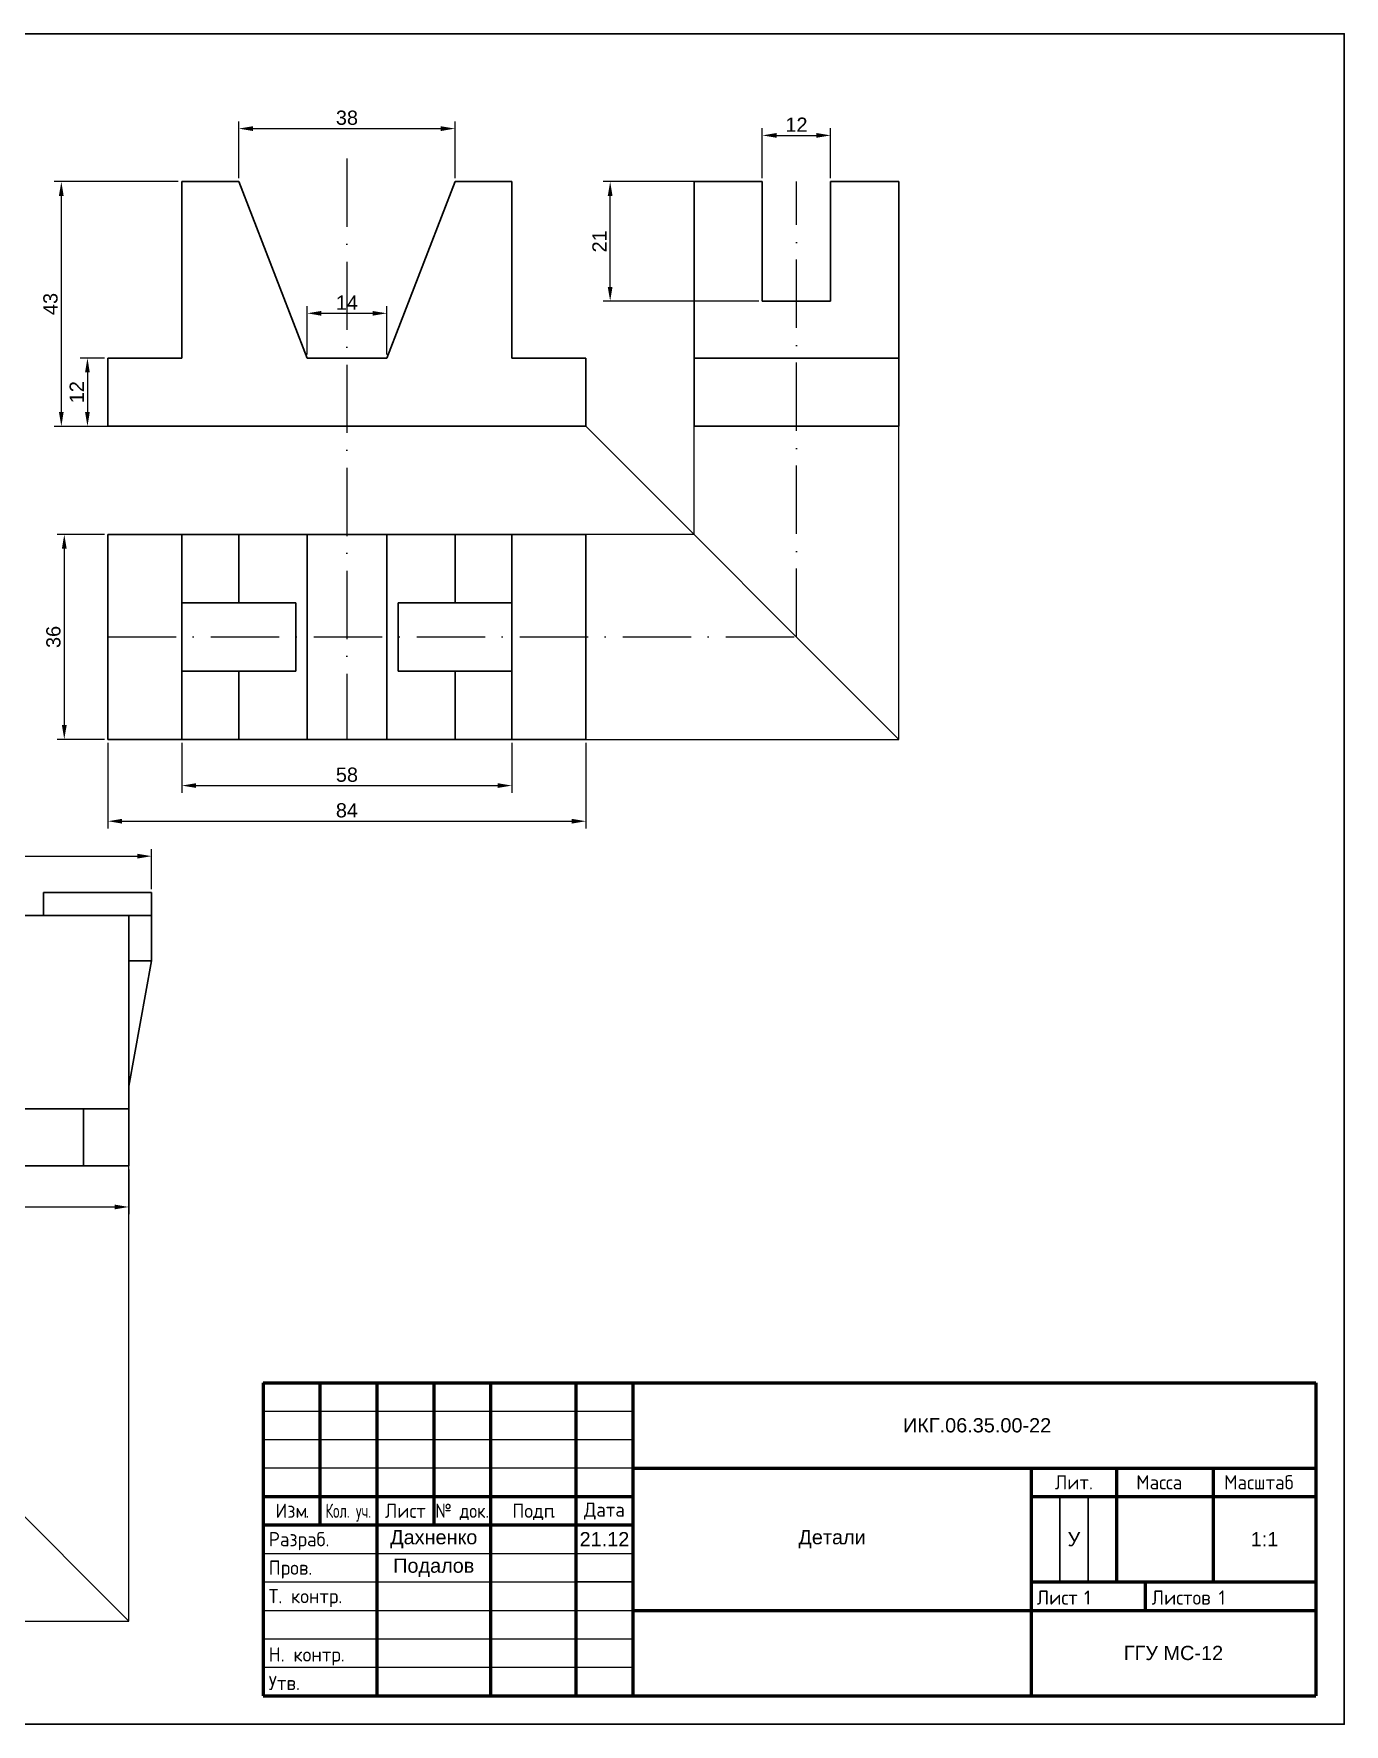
# Model space of a CAD drawing. Header units: millimetres. Extents: x 752 to 1172, y 1433 to 1730.
# Drawn here: x 941.4 to 1171.7, y 1432.7 to 1729.7 of the extents above; entities that cross this region are included whole.
import ezdxf
from ezdxf.enums import TextEntityAlignment as Align

# ---------------------------------------------------------------- set-up
doc = ezdxf.new("R2010")
doc.units = ezdxf.units.MM
doc.linetypes.add('ACAD_ISO10W100', pattern=[18, 12, -3, 0, -3])
for name, color, linetype in [('45', 230, 'Continuous'), ('ось', 50, 'Continuous'), ('проекционные', 80, 'Continuous'), ('размеры', 140, 'Continuous')]:
    doc.layers.add(name, color=color, linetype=linetype)
doc.layers.add('контур', color=7, linetype='Continuous', lineweight=30)
doc.styles.add('GOST-2.304_Type-B', font='GOST Common.ttf')
doc.styles.get("Standard").update_dxf_attribs({"font": 'arial.ttf'})
doc.dimstyles.new('ISO-25', dxfattribs={"dimtxt": 2.5, "dimasz": 2.5, "dimexe": 1.25, "dimexo": 0.625, "dimtad": 1, "dimtxsty": 'Standard', "dimcen": 2.5, "dimadec": 0, "dimazin": 0, "dimtfac": 1, "dimtmove": 0, "dimatfit": 3, "dimfxl": 1, "dimarcsym": 0})

# ---------------------------------------------------------------- blocks, each defined once
blk = doc.blocks.new('ACAD_SPDS_TB_06')
at = {"linetype": 'Continuous', "lineweight": 60}
for p, q in [((-185, 55), (0, 55)), ((-185, 55), (-185, 0)), ((-175, 55), (-175, 30)), ((-165, 55), (-165, 0)), ((-155, 55), (-155, 30)), ((-145, 55), (-145, 0)), ((-130, 55), (-130, 0)), ((-120, 55), (-120, 0)), ((0, 55), (0, 0)), ((-120, 40), (0, 40)), ((-185, 35), (-120, 35)), ((-185, 30), (-120, 30)), ((-120, 15), (0, 15)), ((-185, 0), (0, 0))]:
    blk.add_line(p, q, dxfattribs=at)
at = {"linetype": 'Continuous', "lineweight": 25}
for p, q in [((-185, 50), (-120, 50)), ((-185, 45), (-120, 45)), ((-185, 25), (-120, 25)), ((-185, 20), (-120, 20)), ((-185, 15), (-120, 15)), ((-185, 10), (-120, 10)), ((-185, 5), (-120, 5))]:
    blk.add_line(p, q, dxfattribs=at)
at = {"lineweight": 25}
blk.add_line((-120, 40), (-185, 40), dxfattribs=at)
at = {"lineweight": 60}
for p, q in [((-50, 40), (-50, 0)), ((-35, 40), (-35, 20)), ((-18, 40), (-18, 20)), ((-50, 35), (0, 35)), ((-50, 20), (0, 20)), ((-30, 20), (-30, 15))]:
    blk.add_line(p, q, dxfattribs=at)
for p, q in [((-45, 35), (-45, 20)), ((-40, 35), (-40, 20)), ((-130, 20), (-120, 20))]:
    blk.add_line(p, q)
at = {"style": 'GOST-2.304_Type-B'}
for s, p in [('Изм', (-180, 31.25)), ('Лист', (-160, 31.25)), ('Подп', (-137.5, 31.25)), ('Дата', (-125, 31.44))]:
    blk.add_text(s, height=2.5, dxfattribs=at).set_placement(p, align=Align.CENTER)
at = {"style": 'GOST-2.304_Type-B', "width": 0.70447}
blk.add_text('Кол. уч.', height=2.5, dxfattribs=at).set_placement((-174, 31.25), (-166, 31.25), align=Align.FIT)
at = {"style": 'GOST-2.304_Type-B', "width": 0.9}
blk.add_text('№ док.', height=2.5, dxfattribs=at).set_placement((-150, 31.25), align=Align.CENTER)
at = {"style": 'GOST-2.304_Type-B'}
for s, p in [('.', (-177.56, 31.25)), ('.', (-134.25, 31.25)), ('Разраб.', (-184, 26.25)), ('Пров.', (-184, 21.25)), ('Т. контр.', (-184, 16.25)), ('Лист', (-49.02, 16)), ('Листов', (-28.83, 16)), ('Н. контр.', (-184, 6)), ('Утв.', (-184, 1))]:
    blk.add_text(s, height=2.5, dxfattribs=at).set_placement(p)
at = {"linetype": 'Continuous', "char_height": 2.5, "attachment_point": 5, "style": 'GOST-2.304_Type-B'}
for s, insert, width in [('Лит.', (-42.5, 37.5), 14), ('Масса', (-27.5, 37.5), 14), ('Масштаб', (-10, 37.5), 19)]:
    blk.add_mtext(s, dxfattribs=dict(at, insert=insert, width=width))
at = {"style": 'GOST-2.304_Type-B'}
for tag, p, flags in [('ИДЕНТИФИКАТОР_НАДПИСИ', (-185.34, 60.88), 1), ('ЛИСТ', (-40.73, 16), 8), ('ЛИСТОВ', (-17.07, 16), 8)]:
    blk.add_attdef(tag, p, '', height=2.5, dxfattribs=dict(at, flags=flags))
at = {"style": 'GOST-2.304_Type-B', "flags": 8}
for tag, p in [('ИЗМ_4', (-180, 51)), ('ИЗМ_4_КОЛ_УЧ', (-170, 51)), ('ИЗМ_4_ЛИСТ', (-160, 51)), ('ИЗМ_4_N_ДОК', (-150, 51)), ('ИЗМ_4_ДАТА', (-125, 51)), ('ИЗМ_3', (-180, 46)), ('ИЗМ_3_КОЛ_УЧ', (-170, 46)), ('ИЗМ_3_ЛИСТ', (-160, 46)), ('ИЗМ_3_N_ДОК', (-150, 46)), ('ИЗМ_3_ДАТА', (-125, 46)), ('ИЗМ_2', (-180, 41)), ('ИЗМ_2_КОЛ_УЧ', (-170, 41)), ('ИЗМ_2_ЛИСТ', (-160, 41)), ('ИЗМ_2_N_ДОК', (-150, 41)), ('ИЗМ_2_ДАТА', (-125, 41)), ('ИЗМ_1', (-180, 36)), ('ИЗМ_1_КОЛ_УЧ', (-170, 36)), ('ИЗМ_1_ЛИСТ', (-160, 36)), ('ИЗМ_1_N_ДОК', (-150, 36)), ('ИЗМ_1_ДАТА', (-125, 36)), ('РАЗРАБ_ФИО', (-155, 26)), ('РАЗРАБ_ДАТА', (-125, 26)), ('ПРОВ_ФИО', (-155, 21)), ('ПРОВ_ДАТА', (-125, 21)), ('ТКОНТР_ФИО', (-155, 16)), ('ТКОНТР_ДАТА', (-125, 16)), ('ДОЛЖНОСТЬ_1', (-175, 11)), ('ДОЛЖНОСТЬ_1_ФИО', (-155, 11)), ('ДОЛЖНОСТЬ_1_ДАТА', (-125, 11)), ('НКОНТР_ФИО', (-155, 6)), ('НКОНТР_ДАТА', (-125, 6)), ('УТВ_ФИО', (-155, 1)), ('УТВ_ДАТА', (-125, 1))]:
    blk.add_attdef(tag, text='', height=2.5, dxfattribs=at).set_placement(p, align=Align.CENTER)
at = {"style": 'GOST-2.304_Type-B'}
blk.add_attdef('ОБОЗНАЧЕНИЕ_ДОКУМЕНТА', text='', height=5, dxfattribs=at).set_placement((-60, 47.5), align=Align.MIDDLE_CENTER)
at = {"lineweight": 30, "flags": 104}
for tag, p in [('НАИМЕНОВАНИЕ_ДОКУМЕНТА', (-85, 27.5)), ('ОБОЗНАЧЕНИЕ_МАТЕРИАЛА', (-85, 7.5)), ('НАИМЕНОВАНИЕ_ПРЕДПРИЯТИЯ', (-25, 7.5))]:
    blk.add_attdef(tag, text='', height=3.5, dxfattribs=at).set_placement(p, align=Align.MIDDLE_CENTER)
at = {"style": 'GOST-2.304_Type-B', "flags": 8}
for tag, p in [('Л1', (-47.5, 27.5)), ('Л2', (-42.5, 27.5)), ('Л3', (-37.5, 27.5)), ('МАССА', (-26.5, 27.5)), ('МАСШТАБ', (-9, 27.5))]:
    blk.add_attdef(tag, text='', height=2.5, dxfattribs=at).set_placement(p, align=Align.MIDDLE_CENTER)
blk = doc.blocks.new('*D90')
at = {"layer": 'Defpoints', "color": 0, "transparency": 16777216}
for p in [(1003.4, 1680.6), (989.4, 1672.74), (1003.4, 1672.74)]:
    blk.add_point(p, dxfattribs=at)
at = {"layer": 'размеры', "color": 0, "lineweight": -2, "transparency": 16777216}
for p, q in [((989.4, 1673.37), (989.4, 1681.85)), ((1003.4, 1673.37), (1003.4, 1681.85)), ((991.9, 1680.6), (1000.9, 1680.6))]:
    blk.add_line(p, q, dxfattribs=at)
at = {"layer": 'размеры', "color": 0, "transparency": 16777216}
for points in [[(991.9, 1681.01), (991.9, 1680.18), (989.4, 1680.6)], [(1000.9, 1681.01), (1000.9, 1680.18), (1003.4, 1680.6)]]:
    blk.add_solid(points, dxfattribs=at)
at = {"layer": 'размеры', "color": 0, "transparency": 16777216, "insert": (996.4, 1682.48), "char_height": 2.5, "attachment_point": 5}
blk.add_mtext('14', dxfattribs=at)
blk = doc.blocks.new('*D91')
at = {"layer": 'Defpoints', "color": 0, "transparency": 16777216}
for p in [(954.4, 1672.74), (950.8, 1660.74), (954.4, 1660.74)]:
    blk.add_point(p, dxfattribs=at)
at = {"layer": 'размеры', "color": 0, "lineweight": -2, "transparency": 16777216}
for p, q in [((953.77, 1672.74), (949.55, 1672.74)), ((950.8, 1670.24), (950.8, 1663.24)), ((953.77, 1660.74), (949.55, 1660.74))]:
    blk.add_line(p, q, dxfattribs=at)
at = {"layer": 'размеры', "color": 0, "transparency": 16777216}
for points in [[(950.38, 1670.24), (951.21, 1670.24), (950.8, 1672.74)], [(950.38, 1663.24), (951.21, 1663.24), (950.8, 1660.74)]]:
    blk.add_solid(points, dxfattribs=at)
at = {"layer": 'размеры', "color": 0, "transparency": 16777216, "insert": (948.92, 1666.74), "char_height": 2.5, "attachment_point": 5, "rotation": 90}
blk.add_mtext('12', dxfattribs=at)
blk = doc.blocks.new('*D92')
at = {"layer": 'Defpoints', "color": 0, "transparency": 16777216}
for p in [(967.4, 1703.74), (946.21, 1660.74), (967.4, 1660.74)]:
    blk.add_point(p, dxfattribs=at)
at = {"layer": 'размеры', "color": 0, "lineweight": -2, "transparency": 16777216}
for p, q in [((966.77, 1703.74), (944.96, 1703.74)), ((946.21, 1701.24), (946.21, 1663.24)), ((966.77, 1660.74), (944.96, 1660.74))]:
    blk.add_line(p, q, dxfattribs=at)
at = {"layer": 'размеры', "color": 0, "transparency": 16777216}
for points in [[(945.79, 1701.24), (946.62, 1701.24), (946.21, 1703.74)], [(945.79, 1663.24), (946.62, 1663.24), (946.21, 1660.74)]]:
    blk.add_solid(points, dxfattribs=at)
at = {"layer": 'размеры', "color": 0, "transparency": 16777216, "insert": (944.31, 1682.24), "char_height": 2.5, "attachment_point": 5, "rotation": 90}
blk.add_mtext('43', dxfattribs=at)
blk = doc.blocks.new('*D93')
at = {"layer": 'Defpoints', "color": 0, "transparency": 16777216}
for p in [(1015.4, 1713.05), (977.4, 1703.74), (1015.4, 1703.74)]:
    blk.add_point(p, dxfattribs=at)
at = {"layer": 'размеры', "color": 0, "lineweight": -2, "transparency": 16777216}
for p, q in [((977.4, 1704.37), (977.4, 1714.3)), ((1015.4, 1704.37), (1015.4, 1714.3)), ((979.9, 1713.05), (1012.9, 1713.05))]:
    blk.add_line(p, q, dxfattribs=at)
at = {"layer": 'размеры', "color": 0, "transparency": 16777216}
for points in [[(979.9, 1713.47), (979.9, 1712.63), (977.4, 1713.05)], [(1012.9, 1713.47), (1012.9, 1712.63), (1015.4, 1713.05)]]:
    blk.add_solid(points, dxfattribs=at)
at = {"layer": 'размеры', "color": 0, "transparency": 16777216, "insert": (996.4, 1714.95), "char_height": 2.5, "attachment_point": 5}
blk.add_mtext('38', dxfattribs=at)
blk = doc.blocks.new('*D94')
at = {"layer": 'Defpoints', "color": 0, "transparency": 16777216}
for p in [(1042.66, 1703.74), (1069.4, 1703.74), (1069.4, 1682.74)]:
    blk.add_point(p, dxfattribs=at)
at = {"layer": 'размеры', "color": 0, "lineweight": -2, "transparency": 16777216}
for p, q in [((1068.77, 1703.74), (1041.41, 1703.74)), ((1042.66, 1685.24), (1042.66, 1701.24)), ((1068.77, 1682.74), (1041.41, 1682.74))]:
    blk.add_line(p, q, dxfattribs=at)
at = {"layer": 'размеры', "color": 0, "transparency": 16777216}
for points in [[(1042.24, 1701.24), (1043.07, 1701.24), (1042.66, 1703.74)], [(1042.24, 1685.24), (1043.07, 1685.24), (1042.66, 1682.74)]]:
    blk.add_solid(points, dxfattribs=at)
at = {"layer": 'размеры', "color": 0, "transparency": 16777216, "insert": (1040.78, 1693.24), "char_height": 2.5, "attachment_point": 5, "rotation": 90}
blk.add_mtext('21', dxfattribs=at)
blk = doc.blocks.new('*D95')
at = {"layer": 'Defpoints', "color": 0, "transparency": 16777216}
for p in [(1081.4, 1711.86), (1069.4, 1703.74), (1081.4, 1703.74)]:
    blk.add_point(p, dxfattribs=at)
at = {"layer": 'размеры', "color": 0, "lineweight": -2, "transparency": 16777216}
for p, q in [((1069.4, 1704.37), (1069.4, 1713.11)), ((1071.9, 1711.86), (1078.9, 1711.86)), ((1081.4, 1704.37), (1081.4, 1713.11))]:
    blk.add_line(p, q, dxfattribs=at)
at = {"layer": 'размеры', "color": 0, "transparency": 16777216}
for points in [[(1071.9, 1712.28), (1071.9, 1711.44), (1069.4, 1711.86)], [(1078.9, 1712.28), (1078.9, 1711.44), (1081.4, 1711.86)]]:
    blk.add_solid(points, dxfattribs=at)
at = {"layer": 'размеры', "color": 0, "transparency": 16777216, "insert": (1075.4, 1713.74), "char_height": 2.5, "attachment_point": 5}
blk.add_mtext('12', dxfattribs=at)
blk = doc.blocks.new('*D96')
at = {"layer": 'Defpoints', "color": 0, "transparency": 16777216}
for p in [(954.4, 1641.74), (946.73, 1605.74), (954.4, 1605.74)]:
    blk.add_point(p, dxfattribs=at)
at = {"layer": 'размеры', "color": 0, "lineweight": -2, "transparency": 16777216}
for p, q in [((953.77, 1641.74), (945.48, 1641.74)), ((946.73, 1639.24), (946.73, 1608.24)), ((953.77, 1605.74), (945.48, 1605.74))]:
    blk.add_line(p, q, dxfattribs=at)
at = {"layer": 'размеры', "color": 0, "transparency": 16777216}
for points in [[(946.31, 1639.24), (947.15, 1639.24), (946.73, 1641.74)], [(946.31, 1608.24), (947.15, 1608.24), (946.73, 1605.74)]]:
    blk.add_solid(points, dxfattribs=at)
at = {"layer": 'размеры', "color": 0, "transparency": 16777216, "insert": (944.83, 1623.74), "char_height": 2.5, "attachment_point": 5, "rotation": 90}
blk.add_mtext('36', dxfattribs=at)
blk = doc.blocks.new('*D97')
at = {"layer": 'Defpoints', "color": 0, "transparency": 16777216}
for p in [(967.4, 1605.74), (1025.4, 1605.74), (1025.4, 1597.62)]:
    blk.add_point(p, dxfattribs=at)
at = {"layer": 'размеры', "color": 0, "lineweight": -2, "transparency": 16777216}
for p, q in [((967.4, 1605.12), (967.4, 1596.37)), ((1025.4, 1605.12), (1025.4, 1596.37)), ((969.9, 1597.62), (1022.9, 1597.62))]:
    blk.add_line(p, q, dxfattribs=at)
at = {"layer": 'размеры', "color": 0, "transparency": 16777216}
for points in [[(969.9, 1598.04), (969.9, 1597.21), (967.4, 1597.62)], [(1022.9, 1598.04), (1022.9, 1597.21), (1025.4, 1597.62)]]:
    blk.add_solid(points, dxfattribs=at)
at = {"layer": 'размеры', "color": 0, "transparency": 16777216, "insert": (996.4, 1599.52), "char_height": 2.5, "attachment_point": 5}
blk.add_mtext('58', dxfattribs=at)
blk = doc.blocks.new('*D98')
at = {"layer": 'Defpoints', "color": 0, "transparency": 16777216}
for p in [(954.4, 1605.74), (1038.4, 1605.74), (1038.4, 1591.36)]:
    blk.add_point(p, dxfattribs=at)
at = {"layer": 'размеры', "color": 0, "lineweight": -2, "transparency": 16777216}
for p, q in [((954.4, 1605.12), (954.4, 1590.11)), ((1038.4, 1605.12), (1038.4, 1590.11)), ((956.9, 1591.36), (1035.9, 1591.36))]:
    blk.add_line(p, q, dxfattribs=at)
at = {"layer": 'размеры', "color": 0, "transparency": 16777216}
for points in [[(956.9, 1591.78), (956.9, 1590.94), (954.4, 1591.36)], [(1035.9, 1591.78), (1035.9, 1590.94), (1038.4, 1591.36)]]:
    blk.add_solid(points, dxfattribs=at)
at = {"layer": 'размеры', "color": 0, "transparency": 16777216, "insert": (996.4, 1593.26), "char_height": 2.5, "attachment_point": 5}
blk.add_mtext('84', dxfattribs=at)
blk = doc.blocks.new('*D106')
at = {"layer": 'Defpoints', "color": 0, "transparency": 16777216}
for p in [(962.08, 1585.22), (900.08, 1578.81), (962.08, 1578.81)]:
    blk.add_point(p, dxfattribs=at)
at = {"layer": 'размеры', "color": 0, "lineweight": -2, "transparency": 16777216}
for p, q in [((900.08, 1579.43), (900.08, 1586.47)), ((962.08, 1579.43), (962.08, 1586.47)), ((902.58, 1585.22), (959.58, 1585.22))]:
    blk.add_line(p, q, dxfattribs=at)
at = {"layer": 'размеры', "color": 0, "transparency": 16777216}
for points in [[(902.58, 1585.64), (902.58, 1584.8), (900.08, 1585.22)], [(959.58, 1585.64), (959.58, 1584.8), (962.08, 1585.22)]]:
    blk.add_solid(points, dxfattribs=at)
at = {"layer": 'размеры', "color": 0, "transparency": 16777216, "insert": (931.08, 1587.12), "char_height": 2.5, "attachment_point": 5}
blk.add_mtext('62', dxfattribs=at)
blk = doc.blocks.new('*D108')
at = {"layer": 'Defpoints', "color": 0, "transparency": 16777216}
for p in [(904.08, 1530.81), (958.08, 1530.81), (958.08, 1523.58)]:
    blk.add_point(p, dxfattribs=at)
at = {"layer": 'размеры', "color": 0, "lineweight": -2, "transparency": 16777216}
for p, q in [((904.08, 1530.18), (904.08, 1522.33)), ((958.08, 1530.18), (958.08, 1522.33)), ((906.58, 1523.58), (955.58, 1523.58))]:
    blk.add_line(p, q, dxfattribs=at)
at = {"layer": 'размеры', "color": 0, "transparency": 16777216}
for points in [[(906.58, 1524), (906.58, 1523.17), (904.08, 1523.58)], [(955.58, 1524), (955.58, 1523.17), (958.08, 1523.58)]]:
    blk.add_solid(points, dxfattribs=at)
at = {"layer": 'размеры', "color": 0, "transparency": 16777216, "insert": (931.08, 1525.48), "char_height": 2.5, "attachment_point": 5}
blk.add_mtext('54', dxfattribs=at)

msp = doc.modelspace()

# ---------------------------------------------------------------- linework, layer by layer
for p, q in [((977.399, 1703.743), (977.399, 1703.743)), ((996.399, 1672.743), (989.399, 1672.743)), ((996.399, 1672.743), (1003.399, 1672.743))]:
    msp.add_line(p, q)
at = {"layer": '45'}
for p, q in [((1038.399, 1660.743), (1093.399, 1605.743)), ((878.081, 1530.809), (958.081, 1450.809))]:
    msp.add_line(p, q, dxfattribs=at)
at = {"layer": 'контур'}
for p, q in [((967.399, 1672.743), (967.399, 1703.743)), ((967.399, 1703.743), (977.399, 1703.743)), ((977.399, 1703.743), (989.399, 1672.743)), ((1015.399, 1703.743), (1003.399, 1672.743)), ((1025.399, 1703.743), (1015.399, 1703.743)), ((1025.399, 1672.743), (1025.399, 1703.743)), ((1057.399, 1660.743), (1057.399, 1703.743)), ((1057.399, 1703.743), (1069.399, 1703.743)), ((1069.399, 1703.743), (1069.399, 1682.743)), ((1081.399, 1682.743), (1081.399, 1703.743)), ((1081.399, 1703.743), (1093.399, 1703.743)), ((1093.399, 1703.743), (1093.399, 1660.743)), ((1069.399, 1682.743), (1081.399, 1682.743)), ((954.399, 1660.743), (954.399, 1672.743)), ((954.399, 1672.743), (967.399, 1672.743)), ((989.399, 1672.743), (1003.399, 1672.743)), ((1038.399, 1672.743), (1025.399, 1672.743)), ((1038.399, 1660.743), (1038.399, 1672.743)), ((1057.399, 1672.743), (1093.399, 1672.743)), ((1038.399, 1660.743), (954.399, 1660.743)), ((954.399, 1660.743), (1038.399, 1660.743)), ((1057.399, 1660.743), (1093.399, 1660.743)), ((954.399, 1641.743), (954.399, 1605.743)), ((1038.399, 1641.743), (954.399, 1641.743)), ((954.399, 1641.743), (954.399, 1623.743)), ((967.399, 1641.743), (967.399, 1605.743)), ((967.399, 1641.743), (967.399, 1629.743)), ((977.399, 1629.743), (977.399, 1641.743)), ((989.399, 1641.743), (989.399, 1605.743)), ((1003.399, 1641.743), (1003.399, 1605.743)), ((1015.399, 1641.743), (1015.399, 1629.743)), ((1025.399, 1641.743), (1025.399, 1605.743)), ((1038.399, 1605.743), (1038.399, 1641.743)), ((967.399, 1629.743), (987.399, 1629.743)), ((987.399, 1629.743), (987.399, 1617.743)), ((1025.399, 1629.743), (1005.399, 1629.743)), ((1005.399, 1629.743), (1005.399, 1617.743)), ((987.399, 1617.743), (967.399, 1617.743)), ((977.399, 1617.743), (977.399, 1605.743)), ((1005.399, 1617.743), (1025.399, 1617.743)), ((1015.399, 1617.743), (1015.399, 1605.743)), ((954.399, 1605.743), (1038.399, 1605.743)), ((943.081, 1574.809), (943.081, 1578.809)), ((943.081, 1578.809), (962.081, 1578.809)), ((962.081, 1578.809), (962.081, 1574.809)), ((939.081, 1574.809), (943.081, 1574.809)), ((962.081, 1574.809), (943.081, 1574.809)), ((958.081, 1574.809), (958.081, 1530.809)), ((962.081, 1566.809), (962.081, 1574.809)), ((958.081, 1566.809), (962.081, 1566.809)), ((962.081, 1566.809), (958.081, 1544.809)), ((904.081, 1540.809), (958.081, 1540.809)), ((950.081, 1530.809), (950.081, 1540.809)), ((958.081, 1530.809), (904.081, 1530.809))]:
    msp.add_line(p, q, dxfattribs=at)
msp.add_lwpolyline([(751.655, 1432.708), (751.655, 1729.708), (1171.655, 1729.708), (1171.655, 1432.708), (751.655, 1432.708)], dxfattribs=at)
at = {"layer": 'ось', "linetype": 'ACAD_ISO10W100'}
for p, q in [((996.399, 1707.773), (996.399, 1605.743)), ((1075.399, 1623.743), (1075.399, 1703.743)), ((954.399, 1623.743), (1075.399, 1623.743))]:
    msp.add_line(p, q, dxfattribs=at)
at = {"layer": 'проекционные'}
for p, q in [((1057.399, 1641.743), (1057.399, 1660.743)), ((1093.399, 1605.743), (1093.399, 1660.743)), ((1057.399, 1641.743), (1038.399, 1641.743)), ((1038.399, 1605.743), (1093.399, 1605.743)), ((958.081, 1450.809), (958.081, 1530.809)), ((878.081, 1450.809), (958.081, 1450.809))]:
    msp.add_line(p, q, dxfattribs=at)

# ---------------------------------------------------------------- block references
at = {"layer": 'контур'}
ref = msp.add_blockref('ACAD_SPDS_TB_06', (1166.655, 1437.708), dxfattribs=at)
ref.add_attrib('ЛИСТ', '1', (1125.929, 1453.708), dxfattribs={"layer": '0', "height": 2.5, "style": 'GOST-2.304_Type-B'})
ref.add_attrib('ЛИСТОВ', '1', (1149.584, 1453.708), dxfattribs={"layer": '0', "height": 2.5, "style": 'GOST-2.304_Type-B'})

# ---------------------------------------------------------------- texts
at = {"layer": 'контур', "char_height": 2.5, "attachment_point": 5}
for s, width, insert in [('^IИКГ.06.35.00-22', 120, (1106.655, 1485.208)), ('Дахненко', 20, (1011.655, 1465.208)), ('21.12', 10, (1041.655, 1465.208)), ('Детали', 70, (1081.655, 1465.208)), ('У', 5, (1124.155, 1465.208)), ('1:1', 18, (1157.655, 1465.208)), ('Подалов', 20, (1011.655, 1460.208)), ('ГГУ МС-12', 50, (1141.655, 1445.208))]:
    msp.add_mtext_dynamic_manual_height_columns(s, width=width, gutter_width=12.5, heights=[0], dxfattribs=dict(at, insert=insert))

# ---------------------------------------------------------------- dimensions: what is measured, and where the dimension line sits
at = {"layer": 'размеры'}
for base, p1, p2, picture, middle in [((1015.399, 1713.049), (977.399, 1703.743), (1015.399, 1703.743), '*D93', (996.399, 1714.952)), ((1081.399, 1711.862), (1069.399, 1703.743), (1081.399, 1703.743), '*D95', (1075.399, 1713.742)), ((1003.399, 1680.596), (989.399, 1672.743), (1003.399, 1672.743), '*D90', (996.399, 1682.476)), ((1038.399, 1591.359), (954.399, 1605.743), (1038.399, 1605.743), '*D98', (996.399, 1593.261)), ((1025.399, 1597.622), (967.399, 1605.743), (1025.399, 1605.743), '*D97', (996.399, 1599.523)), ((958.081, 1523.582), (904.081, 1530.809), (958.081, 1530.809), '*D108', (931.081, 1525.478))]:
    dim = msp.add_linear_dim(base=base, p1=p1, p2=p2, dimstyle='ISO-25', dxfattribs=at)
    dim.commit()
    dim.dimension.update_dxf_attribs({"geometry": picture, "text_midpoint": middle})
for base, p1, p2, picture, middle in [((946.208, 1660.743), (967.399, 1703.743), (967.399, 1660.743), '*D92', (944.305, 1682.243)), ((1042.657, 1703.743), (1069.399, 1682.743), (1069.399, 1703.743), '*D94', (1040.777, 1693.243)), ((950.798, 1660.743), (954.399, 1672.743), (954.399, 1660.743), '*D91', (948.918, 1666.743)), ((946.73, 1605.743), (954.399, 1641.743), (954.399, 1605.743), '*D96', (944.828, 1623.743))]:
    dim = msp.add_linear_dim(base=base, p1=p1, p2=p2, angle=90, dimstyle='ISO-25', dxfattribs=at)
    dim.commit()
    dim.dimension.update_dxf_attribs({"geometry": picture, "text_midpoint": middle})
dim = msp.add_linear_dim(base=(962.081, 1585.219), p1=(900.081, 1578.809), p2=(962.081, 1578.809), dimstyle='ISO-25', dxfattribs=at)
dim.commit()
dim.dimension.update_dxf_attribs({"geometry": '*D106', "text_midpoint": (931.081, 1585.219), "dimtype": 160})

doc.saveas('drawing.dxf')
